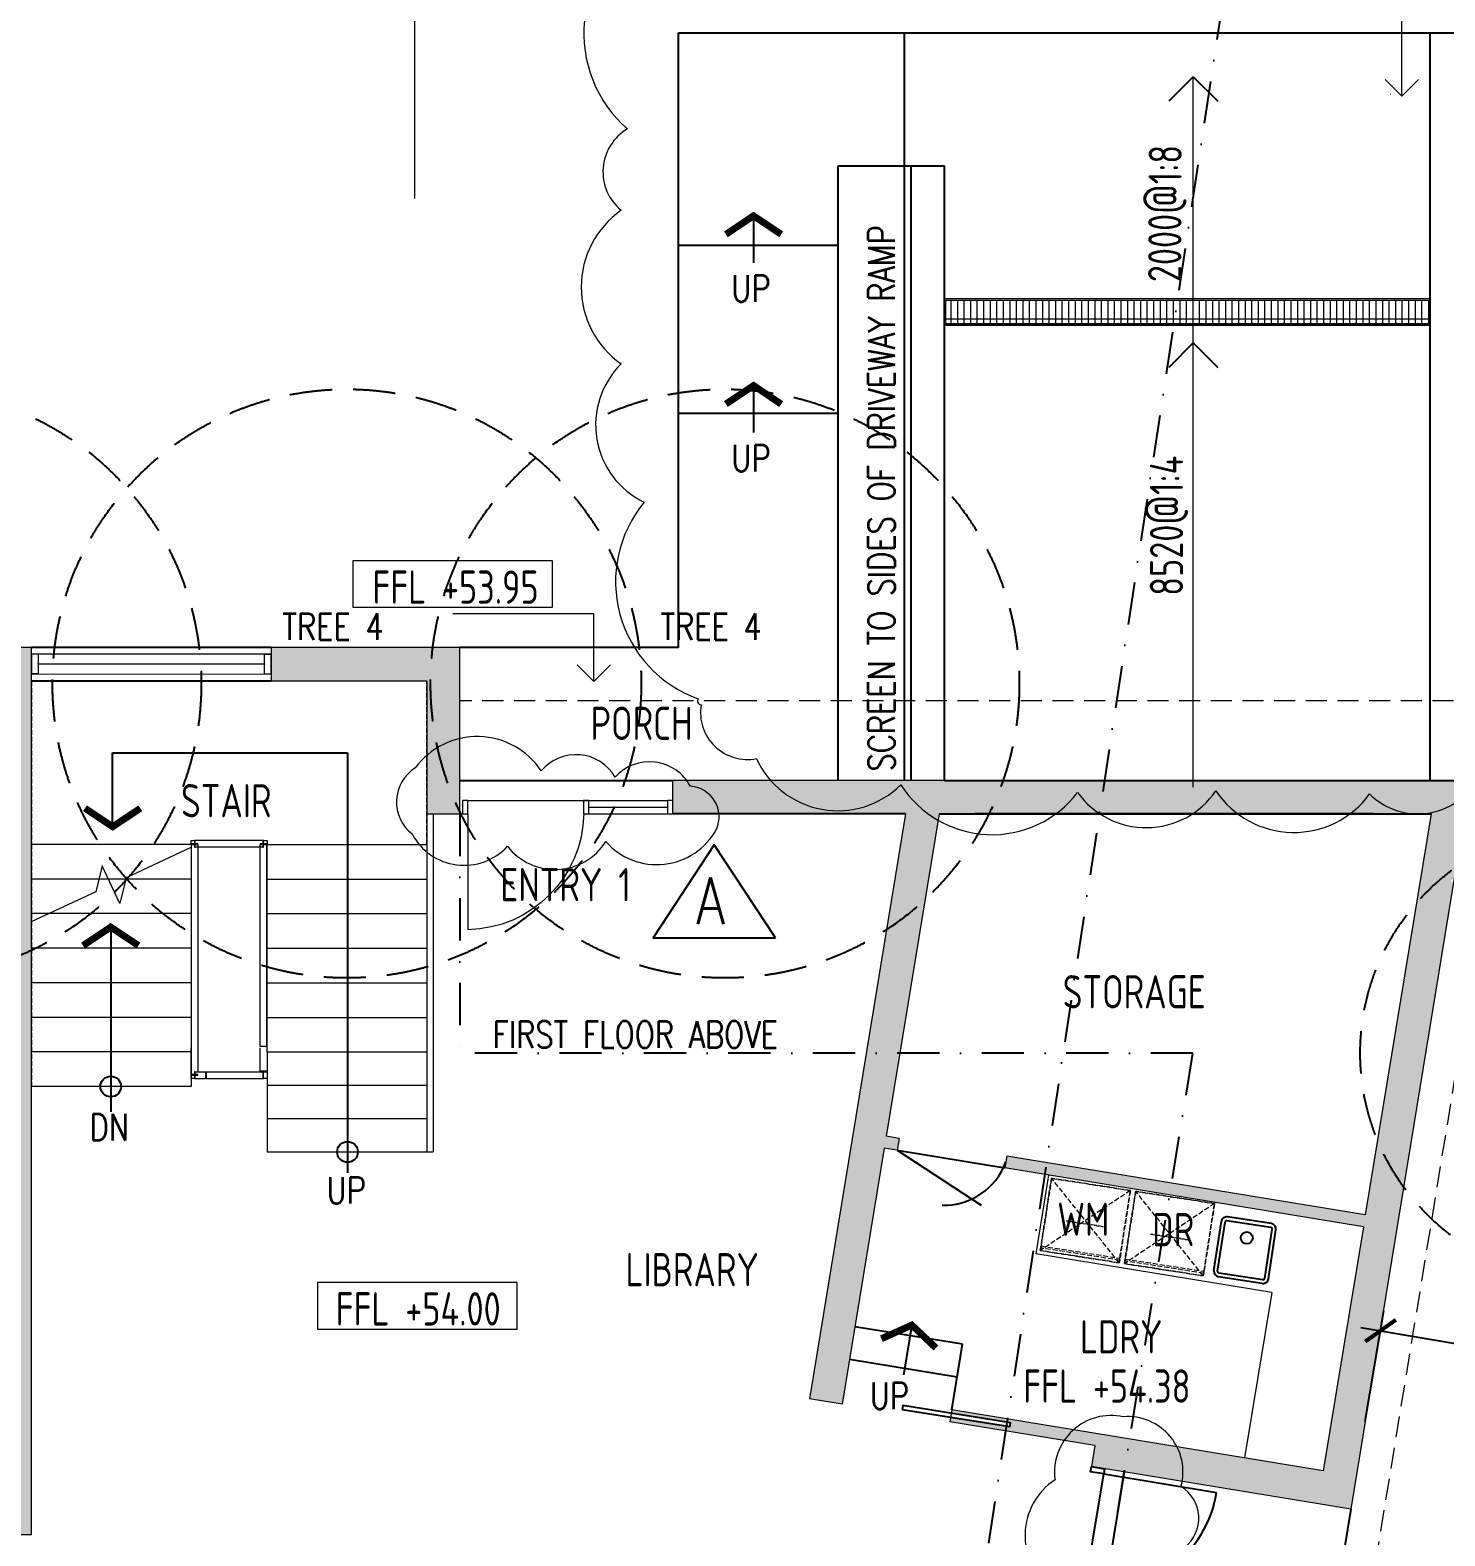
# Model space of a CAD drawing. Header units: millimetres. Extents: x -39027 to 364494, y -35256 to 94895.
# Drawn here: x 206834 to 217471, y 462 to 11782 of the extents above; entities that cross this region are included whole.
import ezdxf

# ---------------------------------------------------------------- set-up
doc = ezdxf.new("R2010")
doc.units = ezdxf.units.MM
doc.header["$LTSCALE"] = 25
doc.header["$PDMODE"] = 3
for name, pattern in [('BG_Dash 1_5mm', [2.1, 1.5, -0.6]), ('DASHDOT', [25.4, 12.7, -6.35, 0, -6.35]), ('HIDDEN', [9.525, 6.35, -3.175])]:
    doc.linetypes.add(name, pattern=pattern)
for name, color, linetype, lineweight in [('A-ANNO-NOTE', 131, 'Continuous', 25), ('A-AREA-IDEN', 2, 'Continuous', 5), ('A-DETL-GENF', 92, 'Continuous', 5), ('A-DETL-HDLN', 90, 'BG_Dash 1_5mm', 9), ('A-DETL-MBND', 4, 'Continuous', 13), ('A-FLOR', 1, 'Continuous', 5), ('A-GENM', 13, 'Continuous', 5), ('A-GLAZ', 3, 'Continuous', 5), ('A-GLAZ-CWMG', 3, 'Continuous', 5), ('C-TOPO', 251, 'Continuous', 9), ('E-ELE-QPM-IDEN', 2, 'Continuous', 5), ('E-ELEC-EQPM', 71, 'Continuous', 13), ('G-ANNO-DIMS', 3, 'Continuous', 5), ('G-ANNO-SYMB', 3, 'Continuous', 5), ('G-ANNO-TEXT', 231, 'Continuous', 5), ('P-SANR-FIXT', 6, 'Continuous', 5), ('REVISION CLOUD', 132, 'Continuous', 5), ('S-STRS', 7, 'Continuous', 9), ('S-STRS-MBND', 31, 'BG_Dash 1_5mm', 5)]:
    doc.layers.add(name, color=color, linetype=linetype, lineweight=lineweight)
for name, color, linetype in [('Concrete-25', 130, 'Continuous'), ('dla-txt-d-25', 3, 'Continuous'), ('DLA-TXT-N-25', 3, 'Continuous'), ('dla-txt-n-35', 2, 'Continuous'), ('Door-25', 3, 'Continuous'), ('Floor-25', 7, 'Continuous'), ('Hatch-35', 2, 'Continuous'), ('Joinery-25', 130, 'Continuous'), ('Land-25', 3, 'Continuous'), ('Symbol-5', 1, 'Continuous'), ('Wall-18', 11, 'Continuous'), ('Wall-25', 130, 'Continuous'), ('Wall-35', 2, 'Continuous'), ('WIN-18', 251, 'Continuous'), ('Win-25', 3, 'Continuous'), ('WIN-35', 2, 'Continuous')]:
    doc.layers.add(name, color=color, linetype=linetype)
doc.styles.add('DLA-NOTES', font='romans.shx', dxfattribs={"width": 0.8})
doc.styles.add('ISOCPEUR_1', font='isocpeur.ttf', dxfattribs={"width": 0.75, "height": 700})
doc.linetypes.add('FENCELINE1', pattern='A,6.35,-2.54,[133,ltypeshp.shx,S=2.54,R=0,X=-2.54,Y=0],-2.54,25.4', length=36.83)
doc.dimstyles.new('DLA100', dxfattribs={"dimscale": 100, "dimtxt": 2, "dimasz": 2, "dimexe": 1.5, "dimexo": 2, "dimgap": 0.8, "dimtad": 1, "dimdec": 0, "dimdsep": 46, "dimtxsty": 'DLA-NOTES', "dimblk1": 'ARCHTICK', "dimblk2": 'ARCHTICK', "dimsah": 1, "dimcen": 2, "dimdle": 1.5, "dimclrd": 256, "dimclre": 256, "dimclrt": 7, "dimaunit": 1, "dimadec": 0, "dimazin": 0, "dimtfac": 1, "dimtdec": 0, "dimtmove": 2, "dimatfit": 3, "dimldrblk": 'ARCHTICK', "dimfxl": 1, "dimtolj": 1, "dimtzin": 0, "dimarcsym": 0})
doc.dimstyles.new('DLA100$7', dxfattribs={"dimscale": 100, "dimtxt": 2, "dimasz": 1, "dimexe": 1.5, "dimexo": 2, "dimgap": 0.8, "dimtad": 1, "dimdec": 0, "dimdsep": 46, "dimtxsty": 'DLA-NOTES', "dimblk1": 'DLA-ARO', "dimblk2": 'DLA-ARO', "dimsah": 1, "dimcen": 2, "dimdle": 1.5, "dimclrd": 256, "dimclre": 256, "dimclrt": 7, "dimaunit": 1, "dimadec": 0, "dimazin": 0, "dimtfac": 1, "dimtdec": 0, "dimtmove": 0, "dimatfit": 3, "dimldrblk": 'DLA-ARO', "dimfxl": 1, "dimtolj": 1, "dimtzin": 0, "dimarcsym": 0})

# ---------------------------------------------------------------- blocks, each defined once
blk = doc.blocks.new('Rectangular Mullion - 50d x 5w-2636974-PROPOSED GROUND FLOOR PLAN')
at = {"layer": 'A-DETL-MBND', "lineweight": 5}
for p, q in [((6787, 5529), (6787, 5621)), ((6837, 5529), (6837, 5621))]:
    blk.add_line(p, q, dxfattribs=at)
blk = doc.blocks.new('Rectangular Mullion - 50d x 5w-2636975-PROPOSED GROUND FLOOR PLAN')
at = {"layer": 'A-DETL-MBND', "lineweight": 5}
for p, q in [((6787, 5434), (6787, 5529)), ((6837, 5434), (6837, 5529))]:
    blk.add_line(p, q, dxfattribs=at)
blk = doc.blocks.new('Rectangular Mullion - 50d x 5w-2635375-PROPOSED GROUND FLOOR PLAN')
at = {"layer": 'A-GLAZ-CWMG', "lineweight": 13}
for p, q in [((-5, 25), (0, 25)), ((-5, -25), (-5, 25)), ((0, 25), (0, -25)), ((0, -25), (-5, -25))]:
    blk.add_line(p, q, dxfattribs=at)
blk = doc.blocks.new('Rectangular Mullion - 50d x 5w-2635376-PROPOSED GROUND FLOOR PLAN')
at = {"layer": 'A-GLAZ-CWMG', "lineweight": 13}
for p, q in [((0, 25), (-5, 25)), ((-5, 25), (-5, -25)), ((0, -25), (0, 25)), ((-5, -25), (0, -25))]:
    blk.add_line(p, q, dxfattribs=at)
blk = doc.blocks.new('Rectangular Mullion - 50d x 5w-2637010-PROPOSED GROUND FLOOR PLAN')
at = {"layer": 'A-DETL-MBND', "lineweight": 5}
for p, q in [((6787, 4101), (6787, 4193)), ((6837, 4101), (6837, 4193)), ((6837, 4101), (6787, 4101))]:
    blk.add_line(p, q, dxfattribs=at)
blk = doc.blocks.new('Rectangular Mullion - 50d x 5w-2635932-PROPOSED GROUND FLOOR PLAN')
at = {"layer": 'A-DETL-MBND', "lineweight": 5}
blk.add_line((6318, 4176), (6318, 4091), dxfattribs=at)
blk = doc.blocks.new('Rectangular Mullion - 50d x 5w-V239-PROPOSED GROUND FLOOR PLAN')
at = {"layer": 'A-DETL-MBND', "lineweight": 5}
blk.add_line((6318, 4273), (6318, 4176), dxfattribs=at)
blk = doc.blocks.new('Rectangular Mullion - 50d x 5w-2635935-PROPOSED GROUND FLOOR PLAN')
at = {"layer": 'A-DETL-MBND', "lineweight": 5}
blk.add_line((6380, 5601), (6298, 5601), dxfattribs=at)
blk = doc.blocks.new('Rectangular Mullion - 50d x 5w-2635936-PROPOSED GROUND FLOOR PLAN')
at = {"layer": 'A-DETL-MBND', "lineweight": 5}
blk.add_line((6466, 5601), (6380, 5601), dxfattribs=at)
blk = doc.blocks.new('Rectangular Mullion - 50d x 5w-2635937-PROPOSED GROUND FLOOR PLAN')
at = {"layer": 'A-DETL-MBND', "lineweight": 5}
blk.add_line((6807, 5601), (6725, 5601), dxfattribs=at)
blk = doc.blocks.new('Rectangular Mullion - 50d x 5w-V240-PROPOSED GROUND FLOOR PLAN')
at = {"layer": 'A-GLAZ-CWMG'}
for p, q in [((6725, 3911), (6787, 3911)), ((6725, 3861), (6807, 3861))]:
    blk.add_line(p, q, dxfattribs=at)
blk = doc.blocks.new('Rectangular Mullion - 50d x 5w-V241-PROPOSED GROUND FLOOR PLAN')
at = {"layer": 'A-GLAZ-CWMG'}
for p, q in [((6639, 3911), (6725, 3911)), ((6639, 3861), (6725, 3861))]:
    blk.add_line(p, q, dxfattribs=at)
blk = doc.blocks.new('Rectangular Mullion - 50d x 5w-V242-PROPOSED GROUND FLOOR PLAN')
at = {"layer": 'A-GLAZ-CWMG'}
for p, q in [((6384, 3861), (6384, 3911)), ((6384, 3911), (6466, 3911)), ((6384, 3861), (6466, 3861))]:
    blk.add_line(p, q, dxfattribs=at)
blk = doc.blocks.new('Rectangular Mullion - 50d x 5w-2636123-PROPOSED GROUND FLOOR PLAN')
at = {"layer": 'A-GLAZ-CWMG', "lineweight": 13}
for p, q in [((-5, 25), (0, 25)), ((-5, -25), (-5, 25)), ((0, 25), (0, -25)), ((0, -25), (-5, -25))]:
    blk.add_line(p, q, dxfattribs=at)
blk = doc.blocks.new('Rectangular Mullion - 50d x 5w-2636124-PROPOSED GROUND FLOOR PLAN')
at = {"layer": 'A-GLAZ-CWMG', "lineweight": 13}
for p, q in [((0, 25), (-5, 25)), ((-5, 25), (-5, -25)), ((0, -25), (0, 25)), ((-5, -25), (0, -25))]:
    blk.add_line(p, q, dxfattribs=at)
blk = doc.blocks.new('Rectangular Mullion - 50d x 5w-2635934-PROPOSED GROUND FLOOR PLAN')
at = {"layer": 'A-DETL-MBND', "lineweight": 5}
blk.add_line((6318, 5621), (6318, 5528), dxfattribs=at)
blk = doc.blocks.new('Rectangular Mullion - 50d x 5w-2637007-PROPOSED GROUND FLOOR PLAN')
at = {"layer": 'A-GLAZ-CWMG'}
for p, q in [((6298, 3911), (6376, 3911)), ((6298, 3861), (6376, 3861)), ((6376, 3911), (6376, 3861))]:
    blk.add_line(p, q, dxfattribs=at)
blk = doc.blocks.new('ELEC EQUIP_Laundry_WMachine_Front Load_WB - 600 x 820 x 550mm-2385121-PROPOSED GROUND FLOOR PLAN')
at = {"layer": 'A-DETL-HDLN'}
for p, q in [((-451, 105), (149, 655)), ((-451, 655), (149, 105)), ((-451, 105), (-451, 655)), ((-451, 655), (149, 655)), ((-451, 105), (-451, 655)), ((-451, 655), (-451, 620)), ((149, 655), (-451, 655)), ((149, 655), (-451, 655)), ((-451, 635), (149, 635)), ((-451, 620), (-451, 105)), ((149, 620), (-451, 620)), ((149, 620), (-451, 620)), ((-11, 655), (-291, 655)), ((-291, 655), (-11, 655)), ((149, 655), (149, 105)), ((149, 620), (149, 655)), ((149, 655), (149, 105)), ((149, 105), (149, 620)), ((-11, 405), (-291, 405)), ((-291, 405), (-11, 405)), ((149, 105), (-451, 105)), ((-451, 105), (149, 105)), ((149, 105), (-451, 105))]:
    blk.add_line(p, q, dxfattribs=at)
blk = doc.blocks.new('ELEC EQUIP_Laundry_WMachine_Front Load_WB - 600 x 820 x 550mm_DRYER-2385122-PROPOSED GROUND FLOOR PLAN')
at = {"layer": 'A-DETL-HDLN'}
for p, q in [((-451, 105), (149, 655)), ((-451, 655), (149, 105)), ((-451, 105), (-451, 655)), ((-451, 655), (149, 655)), ((-451, 105), (-451, 655)), ((-451, 655), (-451, 620)), ((149, 655), (-451, 655)), ((149, 655), (-451, 655)), ((-451, 635), (149, 635)), ((-451, 620), (-451, 105)), ((149, 620), (-451, 620)), ((149, 620), (-451, 620)), ((-11, 655), (-291, 655)), ((-291, 655), (-11, 655)), ((149, 655), (149, 105)), ((149, 620), (149, 655)), ((149, 655), (149, 105)), ((149, 105), (149, 620)), ((-11, 405), (-291, 405)), ((-291, 405), (-11, 405)), ((149, 105), (-451, 105)), ((-451, 105), (149, 105)), ((149, 105), (-451, 105))]:
    blk.add_line(p, q, dxfattribs=at)
blk = doc.blocks.new('DC_DRAFT_Arrow - Variable Length-2402504-PROPOSED GROUND FLOOR PLAN')
at = {"layer": 'A-DETL-GENF'}
blk.add_line((0, 0), (2000, 0), dxfattribs=at)
blk = doc.blocks.new('Spot Elevations - 15 wide box-190752-PROPOSED GROUND FLOOR PLAN')
at = {"layer": 'G-ANNO-DIMS'}
for p, q in [((7.5, 4), (-7.5, 4)), ((-7.5, 4), (-7.5, 0.5)), ((7.5, 4), (-7.5, 4)), ((-7.5, 4), (-7.5, 0.5)), ((7.5, 0.5), (7.5, 4)), ((7.5, 0.5), (7.5, 4)), ((-7.5, 0.5), (7.5, 0.5)), ((-7.5, 0.5), (7.5, 0.5))]:
    blk.add_line(p, q, dxfattribs=at)
blk = doc.blocks.new('_ARCHTICK')
at = {"color": 0, "linetype": 'ByBlock', "const_width": 0.15}
blk.add_lwpolyline([(-0.5, -0.5), (0.5, 0.5)], dxfattribs=at)
blk = doc.blocks.new('*D674')
at = {"layer": 'Defpoints', "color": 0, "transparency": 16777216}
for p in [(218979, 1668), (216838, 1124), (218830, 788)]:
    blk.add_point(p, dxfattribs=at)
at = {"layer": 'dla-txt-d-25', "lineweight": -2, "transparency": 16777216}
for p, q in [((216872, 1321), (217012, 2153)), ((216839, 2030), (219127, 1643)), ((218863, 985), (219004, 1816))]:
    blk.add_line(p, q, dxfattribs=at)
at = {"layer": 'dla-txt-d-25', "lineweight": -2, "transparency": 16777216, "xscale": 200, "yscale": 200, "zscale": 200}
for p, rotation in [((216987, 2005), 170.4170817497532), ((218979, 1668), 350.4170817497533)]:
    blk.add_blockref('_ARCHTICK', p, dxfattribs=dict(at, rotation=rotation))
at = {"layer": 'dla-txt-d-25', "color": 7, "transparency": 16777216, "insert": (218013, 2014), "char_height": 200, "attachment_point": 5, "rotation": 350.4171, "style": 'DLA-NOTES'}
blk.add_mtext('\\A1;2000', dxfattribs=at)
blk = doc.blocks.new('820-door-cavity')
at = {"layer": 'Door-25'}
blk.add_lwpolyline([(-820, -30), (0, -30), (0, 0), (-820, 0)], close=True, dxfattribs=at)
blk = doc.blocks.new('LDRY-TROUGH')
at = {"ltscale": 25}
for p, q in [((167, 0), (-167, 0)), ((-207, -414), (-207, -40)), ((-179, -414), (-179, -40)), ((-167, -28), (167, -28)), ((179, -414), (179, -40)), ((207, -414), (207, -40)), ((167, -426), (-167, -426)), ((167, -454), (-167, -454))]:
    blk.add_line(p, q, dxfattribs=at)
blk.add_circle((0, -134), 45, dxfattribs=at)
for centre, radius, start, end in [((-167, -40), 40, 90, 180), ((167, -40), 40, 0, 90), ((-167, -40), 12, 90, 180), ((167, -40), 12, 0, 90), ((-167, -414), 40, 180, 270), ((-167, -414), 12, 180, 270), ((167, -414), 40, 270, 0), ((167, -414), 12, 270, 0)]:
    blk.add_arc(centre, radius, start, end, dxfattribs=at)
blk = doc.blocks.new('DLA-ARO')
blk.add_line((0, 0), (-1, 0))
at = {"const_width": 0.52}
blk.add_lwpolyline([(-1.39, -2.08), (0, 0), (-1.39, 2.08)], dxfattribs=at)
blk = doc.blocks.new('870-door')
at = {"lineweight": 0}
blk.add_line((0, 0), (0, 870), dxfattribs=at)
blk.add_arc((-15, -15), 886, 0.996, 89.004, dxfattribs=at)
blk = doc.blocks.new('Revision-Num')
at = {"layer": 'Symbol-5'}
blk.add_lwpolyline([(461, -698), (0, 0), (-461, -698)], close=True, dxfattribs=at)
at = {"layer": 'dla-txt-n-35', "style": 'DLA-NOTES', "width": 0.8}
blk.add_text('A', height=350, dxfattribs=at).set_placement((-136, -596))

msp = doc.modelspace()

# ---------------------------------------------------------------- hatches: boundary and pattern name
at = {"layer": 'Hatch-35'}
h = msp.add_hatch(color=256, dxfattribs=at)
h.dxf.hatch_style = 1
h.paths.add_polyline_path([(206845.5, 7140.3), (206595.5, 7140.3), (206595.5, 6140.3), (206305.5, 6140.3), (206305.5, 5890.3), (206755.5, 5890.3), (206755.5, 560.3), (204913.1, 560.3), (204913.1, 470.3), (206845.5, 470.3), (206845.5, 5890.3)])
h = msp.add_hatch(color=256, dxfattribs=at)
h.dxf.hatch_style = 1
h.paths.add_polyline_path([(210065.5, 7140.3), (208645.5, 7140.3), (208645.5, 6890.3), (209815.5, 6890.3), (209815.5, 5890.3), (210065.5, 5890.3)])
h.paths.add_polyline_path([(214911, 6140.3), (213708.9, 6140.3), (211665.5, 6140.3), (211665.5, 5890.3), (213414.5, 5890.3), (213119.4, 4090.3), (213372.7, 4090.3), (213667.9, 5890.3), (214873, 5890.3)])
h.paths.add_polyline_path([(217661, 6140.3), (214911, 6140.3), (214873, 5890.3), (217366.6, 5890.3), (216872.2, 2875.3), (215416.3, 3114.1), (215401.7, 3025.3), (216857.7, 2786.5), (216556.7, 951), (215100.7, 1189.8), (215060.3, 943.1), (216762.9, 663.9), (217535.6, 5376), (217520.8, 5378.4), (217524.1, 5398.1), (217538.9, 5395.7)])
h.paths.add_polyline_path([(213255.8, 3377.2), (213352.8, 3361.3), (213367.4, 3450.1), (213270.3, 3466), (213372.7, 4090.3), (213119.4, 4090.3), (212693.5, 1493.3), (212940.2, 1452.9)])
h.paths.add_polyline_path([(214474.9, 3268.5), (214176.5, 3317.4), (214162, 3228.6), (214461.4, 3179.5)])
h.paths.add_polyline_path([(214474.9, 3268.5), (214461.4, 3179.5), (215401.7, 3025.3), (215416.3, 3114.1)])
h.paths.add_polyline_path([(215100.7, 1189.8), (214182.2, 1340.4), (214178.7, 1317.3), (214205.2, 1313.1), (214200.5, 1283.4), (214174.2, 1287.6), (214168.7, 1251.4), (214839.5, 1141.4), (214813.6, 983.6), (214912.3, 967.4), (215060.3, 943.1)])
h.paths.add_polyline_path([(213755, 1354.4), (213749.4, 1320.2), (214168.7, 1251.4), (214174.2, 1287.6)])
h.paths.add_polyline_path([(213764, 1409), (213759.9, 1384), (214178.7, 1317.3), (214182.2, 1340.4)])

# ---------------------------------------------------------------- linework, layer by layer
at = {"layer": 'A-ANNO-NOTE'}
for p, q in [((215578.5, 11430.8), (215394.2, 11246.6)), ((215578.5, 11430.8), (215762.7, 11246.6)), ((215578.5, 9430.8), (215394.2, 9246.6)), ((215578.5, 9430.8), (215762.7, 9246.6))]:
    msp.add_line(p, q, dxfattribs=at)
at = {"layer": 'A-DETL-GENF'}
msp.add_line((215578.5, 6091.9), (215578.5, 9430.8), dxfattribs=at)
at = {"layer": 'A-FLOR'}
for p, q in [((217361, 9563.3), (213708.9, 9563.3)), ((217361, 9563.1), (213708.9, 9563.1)), ((208045.5, 3930.3), (208045.5, 4130.3)), ((208095.5, 4130.3), (208095.5, 3950.3)), ((208564.3, 3955.3), (208564.3, 4130.3)), ((208615.5, 4100.3), (208615.5, 3900.3)), ((208045.5, 3900.3), (208045.5, 3925.3)), ((208070.5, 3900.3), (208045.5, 3900.3)), ((208153.6, 3950.3), (208161.6, 3950.3)), ((208161.6, 3900.3), (208153.6, 3900.3)), ((208615.5, 3900.3), (208589.3, 3900.3))]:
    msp.add_line(p, q, dxfattribs=at)
at = {"layer": 'A-GENM'}
for p, q in [((213758.9, 9576.1), (213758.9, 9751.6)), ((213808, 9576.1), (213808, 9751.6)), ((213857.2, 9576.1), (213857.2, 9751.6)), ((213906.3, 9576.1), (213906.3, 9751.6)), ((213955.5, 9576.1), (213955.5, 9751.6)), ((214004.7, 9576.1), (214004.7, 9751.6)), ((214053.8, 9576.1), (214053.8, 9751.6)), ((214103, 9576.1), (214103, 9751.6)), ((214152.1, 9576.1), (214152.1, 9751.6)), ((214201.3, 9576.1), (214201.3, 9751.6)), ((214250.4, 9576.1), (214250.4, 9751.6)), ((214299.6, 9576.1), (214299.6, 9751.6)), ((214348.7, 9576.1), (214348.7, 9751.6)), ((214397.9, 9576.1), (214397.9, 9751.6)), ((214447, 9576.1), (214447, 9751.6)), ((214496.2, 9576.1), (214496.2, 9751.6)), ((214545.4, 9576.1), (214545.4, 9751.6)), ((214594.5, 9576.1), (214594.5, 9751.6)), ((214643.7, 9576.1), (214643.7, 9751.6)), ((214692.8, 9576.1), (214692.8, 9751.6)), ((214742, 9576.1), (214742, 9751.6)), ((214791.1, 9576.1), (214791.1, 9751.6)), ((214840.3, 9576.1), (214840.3, 9751.6)), ((214889.4, 9576.1), (214889.4, 9751.6)), ((214938.6, 9576.1), (214938.6, 9751.6)), ((214987.8, 9576.1), (214987.8, 9751.6)), ((215036.9, 9576.1), (215036.9, 9751.6)), ((215086.1, 9576.1), (215086.1, 9751.6)), ((215135.2, 9576.1), (215135.2, 9751.6)), ((215184.4, 9576.1), (215184.4, 9751.6)), ((215233.5, 9576.1), (215233.5, 9751.6)), ((215282.7, 9576.1), (215282.7, 9751.6)), ((215331.8, 9576.1), (215331.8, 9751.6)), ((215381, 9576.1), (215381, 9751.6)), ((215430.1, 9576.1), (215430.1, 9751.6)), ((215479.3, 9576.1), (215479.3, 9751.6)), ((215528.5, 9576.1), (215528.5, 9751.6)), ((215577.6, 9576.1), (215577.6, 9751.6)), ((215626.8, 9576.1), (215626.8, 9751.6)), ((215675.9, 9576.1), (215675.9, 9751.6)), ((215725.1, 9576.1), (215725.1, 9751.6)), ((215774.2, 9576.1), (215774.2, 9751.6)), ((215823.4, 9576.1), (215823.4, 9751.6)), ((215872.5, 9576.1), (215872.5, 9751.6)), ((215921.7, 9576.1), (215921.7, 9751.6)), ((215970.9, 9576.1), (215970.9, 9751.6)), ((216020, 9576.1), (216020, 9751.6)), ((216069.2, 9576.1), (216069.2, 9751.6)), ((216118.3, 9576.1), (216118.3, 9751.6)), ((216167.5, 9576.1), (216167.5, 9751.6)), ((216216.6, 9576.1), (216216.6, 9751.6)), ((216265.8, 9576.1), (216265.8, 9751.6)), ((216314.9, 9576.1), (216314.9, 9751.6)), ((216364.1, 9576.1), (216364.1, 9751.6)), ((216413.2, 9576.1), (216413.2, 9751.6)), ((216462.4, 9576.1), (216462.4, 9751.6)), ((216511.6, 9576.1), (216511.6, 9751.6)), ((216560.7, 9576.1), (216560.7, 9751.6)), ((216609.9, 9576.1), (216609.9, 9751.6)), ((216659, 9576.1), (216659, 9751.6)), ((216708.2, 9576.1), (216708.2, 9751.6)), ((216757.3, 9576.1), (216757.3, 9751.6)), ((216806.5, 9576.1), (216806.5, 9751.6)), ((216855.6, 9576.1), (216855.6, 9751.6)), ((216904.8, 9576.1), (216904.8, 9751.6)), ((216954, 9576.1), (216954, 9751.6)), ((217003.1, 9576.1), (217003.1, 9751.6)), ((217052.3, 9576.1), (217052.3, 9751.6)), ((217101.4, 9576.1), (217101.4, 9751.6)), ((217150.6, 9576.1), (217150.6, 9751.6)), ((217199.7, 9576.1), (217199.7, 9751.6)), ((217248.9, 9576.1), (217248.9, 9751.7)), ((217298, 9576.1), (217298, 9751.7))]:
    msp.add_line(p, q, dxfattribs=at)
at = {"layer": 'A-GLAZ', "lineweight": 5}
for p, q in [((208645.5, 7090.3), (206845.5, 7092.3)), ((206845.5, 7092.3), (206845.5, 6942.3)), ((206895.5, 7092.3), (208595.5, 7090.3)), ((206895.5, 7014.3), (206895.5, 7020.3)), ((206895.5, 7020.3), (208595.5, 7018.3)), ((208595.5, 7018.3), (208595.5, 7012.3)), ((208645.5, 6940.3), (208645.5, 7090.3)), ((206845.5, 6942.3), (208645.5, 6940.3)), ((208595.5, 7012.3), (206895.5, 7014.3)), ((206895.5, 6942.3), (208595.5, 6940.3))]:
    msp.add_line(p, q, dxfattribs=at)
at = {"layer": 'A-GLAZ'}
for p, q in [((206845.5, 6942.3), (206845.5, 7092.3)), ((206845.5, 7092.3), (206895.5, 7092.3)), ((206895.5, 7092.3), (206895.5, 6942.3)), ((208595.5, 6940.3), (208595.5, 7090.3)), ((208595.5, 7090.3), (208645.5, 7090.3)), ((208645.5, 7090.3), (208645.5, 6940.3)), ((206895.5, 6942.3), (206845.5, 6942.3)), ((208645.5, 6940.3), (208595.5, 6940.3))]:
    msp.add_line(p, q, dxfattribs=at)
at = {"layer": 'C-TOPO'}
msp.add_line((217060, 11300.1), (217063, 11299.6), dxfattribs=at)
at = {"layer": 'Concrete-25'}
msp.add_line((216762.9, 663.9), (214783, -11410.1), dxfattribs=at)
at = {"layer": 'dla-txt-d-25'}
msp.add_line((209220.4, 6348.2), (209220.4, 3192.6), dxfattribs=at)
for centre in [(207440.1, 3840.3), (209220.4, 3349)]:
    msp.add_circle(centre, 77.7, dxfattribs=at)
at = {"layer": 'Door-25'}
msp.add_line((213352.8, 3361.3), (213983.3, 2948.2), dxfattribs=at)
msp.add_arc((213706.3, 3440.2), 492.2, 268.24934, 340.14315, dxfattribs=at)
at = {"layer": 'Floor-25'}
for p, q in [((213352.8, 3361.3), (214162, 3228.6)), ((213844.9, 1902.4), (213035.7, 2035.1)), ((213764, 1409), (213844.9, 1902.4)), ((213804.4, 1655.7), (212995.2, 1788.4))]:
    msp.add_line(p, q, dxfattribs=at)
at = {"layer": 'G-ANNO-DIMS'}
for p, q in [((217147.2, 11285.8), (217147.2, 13144.6)), ((211071.9, 7392.7), (210011.4, 7392.7)), ((211071.9, 6885.1), (211071.9, 7392.7))]:
    msp.add_line(p, q, dxfattribs=at)
at = {"layer": 'G-ANNO-DIMS', "lineweight": 20}
for p, q in [((217147.2, 11285.8), (217022.2, 11410.8)), ((217147.2, 11285.8), (217272.2, 11410.8)), ((211071.9, 6885.1), (210946.9, 7010.1)), ((211071.9, 6885.1), (211196.9, 7010.1))]:
    msp.add_line(p, q, dxfattribs=at)
at = {"layer": 'G-ANNO-SYMB'}
msp.add_line((209725.5, 10516.4), (209725.5, 13375.8), dxfattribs=at)
at = {"layer": 'Joinery-25', "lineweight": 15}
for p, q in [((214491.3, 3174.7), (214394.2, 2582.5)), ((216168.5, 2291.5), (214394.2, 2582.5)), ((216168.5, 2291.5), (215964.6, 1048.1))]:
    msp.add_line(p, q, dxfattribs=at)
at = {"layer": 'Land-25', "linetype": 'HIDDEN', "ltscale": 2}
for centre, radius in [((205907.6, 6869.3), 2213.1), ((209215.5, 6869.3), 2213.1), ((212058, 6869.3), 2213.1), ((218550.3, 4091.8), 1716)]:
    msp.add_circle(centre, radius, dxfattribs=at)
at = {"layer": 'P-SANR-FIXT'}
for p, q in [((217361, 9761.5), (213708.9, 9761.5)), ((213718.9, 9573), (213718.9, 9751.6)), ((213718.9, 9751.6), (217346.4, 9751.6)), ((217346.4, 9751.6), (217346.4, 9573)), ((213708.9, 9563.1), (217361, 9563.1)), ((213718.9, 9610.2), (217346.4, 9610.2)), ((217346.4, 9573), (213718.9, 9573))]:
    msp.add_line(p, q, dxfattribs=at)
at = {"layer": 'REVISION CLOUD'}
msp.add_lwpolyline([(217979.3, 12020.7, 0.5205671), (216777.7, 12043.8, 0.5205671), (215853.4, 11997.6, 0.5205671), (214790.5, 11951.4, 0.5205671), (213935.5, 11963, 0.5205671), (212999.6, 11974.5, 0.5205671), (212294.8, 12355.5, 0.5205671), (211486.1, 12586.5, 0.5205671), (211324.3, 11039.3, 0.5205671), (211324.3, 11039.3, 0.5205671), (211278.1, 10427.3, 0.5205671), (211278.1, 9272.7, 0.5205671), (211451.4, 8233.5, 0.5205671), (211855.8, 6755.6, 0.5205671), (211855.8, 6755.6, 0.5205671), (211878.9, 6709.4, 0.5205671), (212294.8, 6305.3, 0.5205671), (213380.9, 6109, 0.5205671), (214709.6, 6051.3, 0.5205671), (215749.4, 6062.8, 0.5205671), (216904.8, 6039.7, 0.5205671), (217736.7, 6189.8, 0.5205671)], format="xyb", dxfattribs=at)
for points in [[(209729.9, 6236, 0.5205671), (209706.8, 5739.5, 0.5205671), (210423.1, 5647.2, 0.5205671), (211162.6, 5681.8, 0.5205671), (211994.4, 5774.2, 0.5205671), (211798, 6097.5, 0.5205671), (211231.9, 6166.7, 0.5205671), (210677.3, 6212.9, 0.5205671)], [(215053.1, 1357.7, 0.5205671), (214539.5, 884.4, 0.5205671), (214516.7, 63.2, 0.5205671), (214448.2, -609.7, 0.5205671), (214602.3, -974.7, 0.5205671), (214887.6, -980.4, 0.5205671), (215121.6, -735.2, 0.5205671), (215367, -421.5, 0.5205671), (215543.9, -62.2, 0.5205671), (215515.4, 376.9, 0.5205671), (215486.8, 833.1, 0.5205671)]]:
    msp.add_lwpolyline(points, format="xyb", close=True, dxfattribs=at)
at = {"layer": 'S-STRS'}
for p, q in [((209815.5, 5890.3), (209815.5, 3350.3)), ((209865.5, 5890.3), (209865.5, 3350.3)), ((208045.5, 5660.3), (206845.5, 5660.3)), ((208045.5, 5690.3), (208070.5, 5690.3)), ((208045.5, 5665.3), (208045.5, 5690.3)), ((208045.5, 5660.3), (208045.5, 3840.3)), ((208045.5, 5660.3), (208045.5, 5400.3)), ((208330.5, 5690.3), (208075.5, 5690.3)), ((208584.3, 5690.3), (208330.5, 5690.3)), ((208590.5, 5690.3), (208589.3, 5690.3)), ((208590.5, 5690.3), (208615.5, 5690.3)), ((208615.5, 5690.3), (208615.5, 5660.3)), ((208615.5, 5660.3), (209814.9, 5660.3)), ((208615.5, 5400.3), (208615.5, 5660.3)), ((208045.5, 5400.3), (206845.5, 5400.3)), ((208045.5, 5400.3), (208045.5, 5140.3)), ((208615.5, 5140.3), (208615.5, 5400.3)), ((208615.5, 5400.3), (209815.5, 5400.3)), ((208045.5, 5140.3), (206845.5, 5140.3)), ((208045.5, 5140.3), (208045.5, 4880.3)), ((208615.5, 5100.7), (208615.5, 5140.3)), ((208615.5, 5140.3), (208700.3, 5140.3)), ((208615.5, 4880.3), (208615.5, 5100.7)), ((208700.3, 5140.3), (209815.5, 5140.3)), ((208045.5, 4880.3), (206845.5, 4880.3)), ((208045.5, 4880.3), (208045.5, 4620.3)), ((208615.5, 4620.3), (208615.5, 4880.3)), ((208615.5, 4880.3), (209815.5, 4880.3)), ((208045.5, 4620.3), (206845.5, 4620.3)), ((208045.5, 4620.3), (208045.5, 4360.3)), ((208615.5, 4360.3), (208615.5, 4620.3)), ((208615.5, 4620.3), (209815.5, 4620.3)), ((208045.5, 4360.3), (206845.5, 4360.3)), ((208045.5, 4360.3), (208045.5, 4130.3)), ((208615.5, 4100.3), (208615.5, 4360.3)), ((208615.5, 4360.3), (209815.5, 4360.3)), ((208045.5, 4100.3), (206845.5, 4100.3)), ((208615.5, 4100.3), (209815.5, 4100.3)), ((208615.5, 3900.3), (208615.5, 3350.3)), ((208615.5, 3850.3), (209815.5, 3850.3)), ((208045.5, 3840.3), (206845.5, 3840.3)), ((208615.5, 3600.3), (209815.5, 3600.3)), ((208615.5, 3350.3), (209865.5, 3350.3))]:
    msp.add_line(p, q, dxfattribs=at)
at = {"layer": 'S-STRS-MBND'}
for p, q in [((206845.5, 6890.3), (206845.5, 5660.3)), ((209815.5, 5660.3), (209815.5, 6890.3)), ((208045.5, 5660.3), (206845.5, 5660.3)), ((206845.5, 5660.3), (206845.5, 3840.3)), ((208045.5, 5660.3), (206845.5, 5660.3)), ((208045.5, 5690.3), (208070.5, 5690.3)), ((208045.5, 5660.3), (208045.5, 5690.3)), ((208590.5, 5690.3), (208070.5, 5690.3)), ((208590.5, 5690.3), (208615.5, 5690.3)), ((208615.5, 5690.3), (208615.5, 5660.3)), ((208615.5, 5660.3), (209815.5, 5660.3)), ((208615.5, 5100.7), (208615.5, 5660.3)), ((208615.5, 5660.3), (209815.5, 5660.3)), ((208045.5, 5400.3), (206845.5, 5400.3)), ((208045.5, 5400.3), (206845.5, 5400.3)), ((208615.5, 5400.3), (209119.8, 5400.3)), ((208615.5, 5400.3), (209119.8, 5400.3)), ((208045.5, 5140.3), (206845.5, 5140.3)), ((208045.5, 5140.3), (206845.5, 5140.3)), ((208615.5, 5140.3), (208700.3, 5140.3)), ((208615.5, 5140.3), (208700.3, 5140.3)), ((208045.5, 4880.3), (206845.5, 4880.3)), ((208045.5, 4880.3), (206845.5, 4880.3)), ((208045.5, 4620.3), (206845.5, 4620.3)), ((208045.5, 4620.3), (206845.5, 4620.3)), ((208045.5, 4360.3), (206845.5, 4360.3)), ((208045.5, 4360.3), (206845.5, 4360.3)), ((208045.5, 4100.3), (206845.5, 4100.3)), ((208045.5, 4100.3), (206845.5, 4100.3))]:
    msp.add_line(p, q, dxfattribs=at)
at = {"layer": 'S-STRS-MBND', "linetype": 'Continuous'}
for p, q in [((208042.5, 5636.8), (207555.8, 5409.8)), ((207376.5, 5498.6), (207329.2, 5304.2)), ((207508.5, 5215.4), (207376.5, 5498.6)), ((207555.8, 5409.8), (207508.5, 5215.4)), ((207329.2, 5304.2), (206842.5, 5077.2))]:
    msp.add_line(p, q, dxfattribs=at)
at = {"layer": 'Symbol-5', "linetype": 'DASHDOT'}
msp.add_line((216281, 15163.6), (212251.2, -11377.3), dxfattribs=at)
at = {"layer": 'Wall-18', "linetype": 'HIDDEN', "lineweight": 5}
for p, q in [((218012.7, 6740.3), (210065.5, 6740.3)), ((216642.3, -1616.5), (218012.7, 6740.3))]:
    msp.add_line(p, q, dxfattribs=at)
at = {"layer": 'Wall-18', "linetype": 'DASHDOT'}
msp.add_line((210065.5, 5890.3), (210065.5, 4090.3), dxfattribs=at)
msp.add_lwpolyline([(205235.5, 4090.3), (205235.5, -8131.4), (213572.2, -8131.4), (215576.4, 4090.3), (210065.5, 4090.3)], dxfattribs=at)
at = {"layer": 'Wall-25'}
for p, q in [((211708.9, 7140.3), (211708.9, 11761.5)), ((211708.9, 11761.5), (213408.9, 11761.5)), ((213408.9, 6140.3), (213408.9, 11761.5)), ((213408.9, 11761.5), (217661, 11761.5)), ((217361, 6140.3), (217361, 11761.5)), ((212908.9, 6140.3), (212908.9, 10761.5)), ((212908.9, 10761.5), (213708.9, 10761.5)), ((213708.9, 6140.3), (213708.9, 10761.5)), ((212908.9, 10162.3), (211708.9, 10162.3)), ((212908.9, 8899.5), (211708.9, 8899.5)), ((211708.9, 7140.3), (210065.5, 7140.3))]:
    msp.add_line(p, q, dxfattribs=at)
at = {"layer": 'Wall-25', "linetype": 'FENCELINE1', "ltscale": 0.5}
msp.add_line((213458.9, 6140.3), (213458.9, 10761.5), dxfattribs=at)
at = {"layer": 'Wall-35', "lineweight": 15}
for p, q in [((206845.5, 7140.3), (206595.5, 7140.3)), ((206845.5, 5890.3), (206845.5, 7140.3)), ((206845.5, 7092.3), (206845.5, 7140.3)), ((210065.5, 7140.3), (208645.5, 7140.3)), ((208645.5, 7140.3), (208645.5, 6890.3)), ((210065.5, 5890.3), (210065.5, 7140.3)), ((208645.5, 6890.3), (209815.5, 6890.3)), ((209815.5, 6890.3), (209815.5, 5890.3)), ((213708.9, 6140.3), (211665.5, 6140.3)), ((211665.5, 5890.3), (211665.5, 6140.3)), ((213708.9, 6140.3), (214033.9, 6140.3)), ((217661, 6140.3), (216762.9, 663.9)), ((206845.5, 470.3), (206845.5, 5890.3)), ((209815.5, 5890.3), (210065.5, 5890.3)), ((213414.5, 5890.3), (212693.5, 1493.3)), ((213005.5, 5890.3), (213009.2, 5890.3)), ((213667.9, 5890.3), (213270.3, 3466)), ((213708.9, 5890.3), (214033.9, 5890.3)), ((217366.6, 5890.3), (216872.2, 2875.3)), ((217033.9, 5890.3), (217358.9, 5890.3)), ((213367.4, 3450.1), (213270.3, 3466)), ((213367.4, 3450.1), (213352.8, 3361.3)), ((213255.8, 3377.2), (212940.2, 1452.9)), ((213352.8, 3361.3), (213255.8, 3377.2)), ((214176.5, 3317.4), (214162, 3228.6)), ((216872.2, 2875.3), (214176.5, 3317.4)), ((216857.7, 2786.5), (214162, 3228.6)), ((216857.7, 2786.5), (216556.7, 951)), ((212940.2, 1452.9), (212693.5, 1493.3)), ((213764, 1409), (213749.4, 1320.2)), ((216556.7, 951), (213764, 1409)), ((214839.5, 1141.4), (213749.4, 1320.2)), ((214839.5, 1141.4), (214813.6, 983.6)), ((216762.9, 663.9), (214813.6, 983.6)), ((206845.5, 470.3), (204913.1, 470.3))]:
    msp.add_line(p, q, dxfattribs=at)
at = {"layer": 'Wall-35'}
for p, q in [((213708.9, 6140.3), (217661, 6140.3)), ((213414.5, 5890.3), (211665.5, 5890.3)), ((213667.9, 5890.3), (217366.6, 5890.3)), ((216933.9, 5890.3), (213933.9, 5890.3))]:
    msp.add_line(p, q, dxfattribs=at)
at = {"layer": 'WIN-18'}
for p, q in [((208645.5, 7140.3), (206845.5, 7140.3)), ((206845.5, 6890.3), (208645.5, 6890.3)), ((210065.5, 6140.3), (211665.5, 6140.3)), ((215060.3, 943.1), (214769, -833.2))]:
    msp.add_line(p, q, dxfattribs=at)
at = {"layer": 'Win-25', "lineweight": 0}
for p, q in [((210125.5, 5990.3), (211625.5, 5990.3)), ((210995.5, 5890.3), (211625.5, 5890.3)), ((211035.5, 5940.3), (211625.5, 5940.3))]:
    msp.add_line(p, q, dxfattribs=at)
at = {"layer": 'Win-25'}
for p, q in [((214627.4, -769.4), (214905.8, 927.9)), ((214905.8, 927.9), (215754.4, 788.7))]:
    msp.add_line(p, q, dxfattribs=at)
msp.add_arc((214911.9, 919.3), 852.6, 260.1864, 351.18809, dxfattribs=at)
at = {"layer": 'WIN-35', "lineweight": 0}
for points in [[(210125.5, 5990.3), (210085.5, 5990.3), (210085.5, 5890.3), (210125.5, 5890.3)], [(211035.5, 5990.3), (210995.5, 5990.3), (210995.5, 5890.3), (211035.5, 5890.3)], [(211665.5, 5990.3), (211625.5, 5990.3), (211625.5, 5890.3), (211665.5, 5890.3)]]:
    msp.add_lwpolyline(points, close=True, dxfattribs=at)
at = {"layer": 'WIN-35'}
msp.add_lwpolyline([(214912.3, 967.4), (214905.8, 927.9), (214807.1, 944.1), (214813.6, 983.6)], close=True, dxfattribs=at)

# ---------------------------------------------------------------- block references
at = {"layer": 'A-DETL-GENF', "rotation": 89.99999999999935}
msp.add_blockref('DC_DRAFT_Arrow - Variable Length-2402504-PROPOSED GROUND FLOOR PLAN', (215578.5, 9430.8), dxfattribs=at)
at = {"layer": 'A-GLAZ-CWMG', "extrusion": (0, 0, -1)}
for p, rotation in [((-208070.5, 5665.3), 90.00000000000006), ((-208589.3, 5665.3), 180), ((-208589.3, 3950.3), 270.0000000000001)]:
    msp.add_blockref('Rectangular Mullion - 50d x 5w-2635375-PROPOSED GROUND FLOOR PLAN', p, dxfattribs=dict(at, rotation=rotation))
at = {"layer": 'A-GLAZ-CWMG'}
for p, rotation in [((208070.5, 5665.3), 180), ((208589.3, 5665.3), 89.99999999999993), ((208070.5, 3925.3), 269.9999999999999)]:
    msp.add_blockref('Rectangular Mullion - 50d x 5w-2635376-PROPOSED GROUND FLOOR PLAN', p, dxfattribs=dict(at, rotation=rotation))
for name, p in [('Rectangular Mullion - 50d x 5w-2635934-PROPOSED GROUND FLOOR PLAN', (201777.3, 39.7)), ('Rectangular Mullion - 50d x 5w-2636974-PROPOSED GROUND FLOOR PLAN', (201777.3, 39.7)), ('Rectangular Mullion - 50d x 5w-2635935-PROPOSED GROUND FLOOR PLAN', (201777.3, 39.7)), ('Rectangular Mullion - 50d x 5w-V239-PROPOSED GROUND FLOOR PLAN', (201777.3, 1294.9)), ('Rectangular Mullion - 50d x 5w-2635936-PROPOSED GROUND FLOOR PLAN', (201777.3, 39.7)), ('Rectangular Mullion - 50d x 5w-2635936-PROPOSED GROUND FLOOR PLAN', (201863.5, 39.7)), ('Rectangular Mullion - 50d x 5w-2635936-PROPOSED GROUND FLOOR PLAN', (201949.6, 39.7)), ('Rectangular Mullion - 50d x 5w-2635936-PROPOSED GROUND FLOOR PLAN', (202035.7, 39.7)), ('Rectangular Mullion - 50d x 5w-2635937-PROPOSED GROUND FLOOR PLAN', (201777.3, 39.7)), ('Rectangular Mullion - 50d x 5w-2636975-PROPOSED GROUND FLOOR PLAN', (201777.3, 39.7)), ('Rectangular Mullion - 50d x 5w-V239-PROPOSED GROUND FLOOR PLAN', (201777.3, 1198.4)), ('Rectangular Mullion - 50d x 5w-2636975-PROPOSED GROUND FLOOR PLAN', (201777.3, -55.7)), ('Rectangular Mullion - 50d x 5w-V239-PROPOSED GROUND FLOOR PLAN', (201777.3, 1101.8)), ('Rectangular Mullion - 50d x 5w-2636975-PROPOSED GROUND FLOOR PLAN', (201777.3, -151.2)), ('Rectangular Mullion - 50d x 5w-V239-PROPOSED GROUND FLOOR PLAN', (201777.3, 1005.3)), ('Rectangular Mullion - 50d x 5w-2636975-PROPOSED GROUND FLOOR PLAN', (201777.3, -246.6)), ('Rectangular Mullion - 50d x 5w-V239-PROPOSED GROUND FLOOR PLAN', (201777.3, 908.7)), ('Rectangular Mullion - 50d x 5w-2636975-PROPOSED GROUND FLOOR PLAN', (201777.3, -342.1)), ('Rectangular Mullion - 50d x 5w-V239-PROPOSED GROUND FLOOR PLAN', (201777.3, 812.2)), ('Rectangular Mullion - 50d x 5w-V239-PROPOSED GROUND FLOOR PLAN', (201777.3, 715.6)), ('Rectangular Mullion - 50d x 5w-2636975-PROPOSED GROUND FLOOR PLAN', (201777.3, -437.5)), ('Rectangular Mullion - 50d x 5w-2636975-PROPOSED GROUND FLOOR PLAN', (201777.3, -533)), ('Rectangular Mullion - 50d x 5w-V239-PROPOSED GROUND FLOOR PLAN', (201777.3, 619)), ('Rectangular Mullion - 50d x 5w-2636975-PROPOSED GROUND FLOOR PLAN', (201777.3, -628.4)), ('Rectangular Mullion - 50d x 5w-V239-PROPOSED GROUND FLOOR PLAN', (201777.3, 522.5)), ('Rectangular Mullion - 50d x 5w-2636975-PROPOSED GROUND FLOOR PLAN', (201777.3, -723.8)), ('Rectangular Mullion - 50d x 5w-V239-PROPOSED GROUND FLOOR PLAN', (201777.3, 425.9)), ('Rectangular Mullion - 50d x 5w-2636975-PROPOSED GROUND FLOOR PLAN', (201777.3, -819.3)), ('Rectangular Mullion - 50d x 5w-V239-PROPOSED GROUND FLOOR PLAN', (201777.3, 329.4)), ('Rectangular Mullion - 50d x 5w-2636975-PROPOSED GROUND FLOOR PLAN', (201777.3, -914.7)), ('Rectangular Mullion - 50d x 5w-V239-PROPOSED GROUND FLOOR PLAN', (201777.3, 232.8)), ('Rectangular Mullion - 50d x 5w-2636975-PROPOSED GROUND FLOOR PLAN', (201777.3, -1010.2)), ('Rectangular Mullion - 50d x 5w-2636975-PROPOSED GROUND FLOOR PLAN', (201777.3, -1105.6)), ('Rectangular Mullion - 50d x 5w-V239-PROPOSED GROUND FLOOR PLAN', (201777.3, 136.3)), ('Rectangular Mullion - 50d x 5w-V239-PROPOSED GROUND FLOOR PLAN', (201777.3, 39.7)), ('Rectangular Mullion - 50d x 5w-2636975-PROPOSED GROUND FLOOR PLAN', (201777.3, -1201.1)), ('Rectangular Mullion - 50d x 5w-2635932-PROPOSED GROUND FLOOR PLAN', (201777.3, 39.7)), ('Rectangular Mullion - 50d x 5w-2637010-PROPOSED GROUND FLOOR PLAN', (201777.3, 39.7)), ('Rectangular Mullion - 50d x 5w-2637007-PROPOSED GROUND FLOOR PLAN', (201777.3, 39.7)), ('Rectangular Mullion - 50d x 5w-V242-PROPOSED GROUND FLOOR PLAN', (201777.3, 39.7)), ('Rectangular Mullion - 50d x 5w-V241-PROPOSED GROUND FLOOR PLAN', (201605.1, 39.7)), ('Rectangular Mullion - 50d x 5w-V241-PROPOSED GROUND FLOOR PLAN', (201691.2, 39.7)), ('Rectangular Mullion - 50d x 5w-V241-PROPOSED GROUND FLOOR PLAN', (201777.3, 39.7)), ('Rectangular Mullion - 50d x 5w-V240-PROPOSED GROUND FLOOR PLAN', (201777.3, 39.7)), ('Rectangular Mullion - 50d x 5w-2636124-PROPOSED GROUND FLOOR PLAN', (208589.3, 3925.3))]:
    msp.add_blockref(name, p, dxfattribs=at)
at = {"layer": 'A-GLAZ-CWMG', "extrusion": (0, 0, -1)}
msp.add_blockref('Rectangular Mullion - 50d x 5w-2636123-PROPOSED GROUND FLOOR PLAN', (-208070.5, 3925.3), dxfattribs=at)
at = {"layer": 'Door-25', "lineweight": 0, "extrusion": (0, 0, -1), "zscale": -1, "rotation": 180}
msp.add_blockref('870-door', (-210125.5, 5890.3), dxfattribs=at)
at = {"layer": 'Door-25', "rotation": 350.9505018734744}
msp.add_blockref('820-door-cavity', (214205.2, 1313.1), dxfattribs=at)
at = {"layer": 'E-ELEC-EQPM', "linetype": 'BG_Dash 1_5mm', "lineweight": 5, "rotation": 171.1830274130531}
for name, p in [('ELEC EQUIP_Laundry_WMachine_Front Load_WB - 600 x 820 x 550mm-2385121-PROPOSED GROUND FLOOR PLAN', (214676.8, 3231.6)), ('ELEC EQUIP_Laundry_WMachine_Front Load_WB - 600 x 820 x 550mm_DRYER-2385122-PROPOSED GROUND FLOOR PLAN', (215309.3, 3133.5))]:
    msp.add_blockref(name, p, dxfattribs=at)
at = {"layer": 'G-ANNO-DIMS', "xscale": 99.99999999999993, "yscale": 99.99999999999993, "zscale": 99.99999999999993}
for p in [(210011.4, 7392.7), (209745.1, 1966.8)]:
    msp.add_blockref('Spot Elevations - 15 wide box-190752-PROPOSED GROUND FLOOR PLAN', p, dxfattribs=at)
at = {"layer": 'Joinery-25', "rotation": 351.3670520435268}
msp.add_blockref('LDRY-TROUGH', (216001.2, 2834.6), dxfattribs=at)
at = {"layer": 'REVISION CLOUD'}
msp.add_blockref('Revision-Num', (211978.1, 5657.1), dxfattribs=at)

# ---------------------------------------------------------------- texts
at = {"layer": 'A-AREA-IDEN', "char_height": 250, "attachment_point": 2, "line_spacing_factor": 1.153846, "style": 'ISOCPEUR_1'}
for s, insert, width in [('STAIR', (208308.9, 6114.2), 807), ('ENTRY 1', (210859.9, 5482.7), 1164), ('STORAGE', (215135.2, 4677.8), 1164), ('LIBRARY', (211812.1, 2588.9), 1164), ('LDRY', (215037.8, 2083.6), 1164)]:
    msp.add_mtext(s, dxfattribs=dict(at, insert=insert, width=width))
at = {"layer": 'dla-txt-d-25', "insert": (213134.8, 6209.3), "char_height": 200, "attachment_point": 1, "rotation": 90, "style": 'DLA-NOTES'}
msp.add_mtext_dynamic_manual_height_columns('SCREEN TO SIDES OF DRIVEWAY RAMP', width=6051.683, gutter_width=1000, heights=[0], dxfattribs=at)
at = {"layer": 'DLA-TXT-N-25', "style": 'DLA-NOTES', "width": 0.8}
for s, p in [('UP', (212105.7, 9739.2)), ('UP', (212105.7, 8463.2)), ('FIRST FLOOR ABOVE', (210310, 4130.7)), ('DN', (207280.8, 3434.2)), ('UP', (209062.9, 2959.8)), ('UP', (213146.8, 1415.3))]:
    msp.add_text(s, height=200, dxfattribs=at).set_placement(p)
at = {"layer": 'DLA-TXT-N-25', "char_height": 200, "attachment_point": 1, "style": 'DLA-NOTES'}
for insert in [(208730.4, 7397.5), (211572.9, 7397.5)]:
    msp.add_mtext_dynamic_manual_height_columns('TREE 4', width=1516.221, gutter_width=1000, heights=[0], dxfattribs=dict(at, insert=insert))
at = {"layer": 'E-ELE-QPM-IDEN', "char_height": 250, "attachment_point": 2, "line_spacing_factor": 1.153846, "style": 'ISOCPEUR_1'}
for s, insert, width in [('WM', (214752.2, 2967.6), 447), ('DR', (215428.5, 2890.2), 360)]:
    msp.add_mtext(s, dxfattribs=dict(at, insert=insert, width=width))
at = {"layer": 'G-ANNO-DIMS', "char_height": 250, "attachment_point": 1, "line_spacing_factor": 1.153846, "style": 'ISOCPEUR_1'}
for s, insert, width in [('FFL +53.95', (209407.7, 7719.7), 1448.881), ('FFL +54.00', (209131.4, 2293.8), 1472.879), ('FFL +54.38', (214300.8, 1713.5), 1472.879)]:
    msp.add_mtext(s, dxfattribs=dict(at, insert=insert, width=width))
at = {"layer": 'G-ANNO-TEXT', "color": 7, "lineweight": 13, "char_height": 250, "attachment_point": 1, "line_spacing_factor": 1.153846, "style": 'ISOCPEUR_1'}
for s, insert, width, rotation in [('2000@1:8', (215238.9, 9887.7), 1203, 89.74196), ('8520@1:4', (215252.7, 7529.7), 1227, 90)]:
    msp.add_mtext(s, dxfattribs=dict(at, insert=insert, width=width, rotation=rotation))
at = {"layer": 'G-ANNO-TEXT', "color": 7, "lineweight": 13, "insert": (211047.5, 6695.7), "char_height": 250, "width": 897, "attachment_point": 1, "line_spacing_factor": 1.153846, "style": 'ISOCPEUR_1'}
msp.add_mtext('PORCH', dxfattribs=at)

# ---------------------------------------------------------------- dimensions: what is measured, and where the dimension line sits
at = {"layer": 'dla-txt-d-25'}
dim = msp.add_aligned_dim(p1=(216838.4, 1123.8), p2=(218830.2, 787.6), distance=893.3, text='2000', dimstyle='DLA100', dxfattribs=at)
dim.commit()
dim.dimension.update_dxf_attribs({"geometry": '*D674', "text_midpoint": (218013, 2014.1)})

# ---------------------------------------------------------------- leaders
for points in [[(212273, 10385.7), (212273, 10032.9)], [(212273, 9109.8), (212273, 8756.9)], [(207454.6, 5793.4), (207454.6, 6348.2), (209220.4, 6348.2)], [(207440.1, 5038.9), (207440.1, 3648.9)], [(213462.8, 2046.8), (213399.6, 1673.7)]]:
    msp.add_leader(points, dimstyle='DLA100$7', override={"dimgap": 0.8, "dimtad": 0}, dxfattribs=at)

doc.saveas('drawing.dxf')
